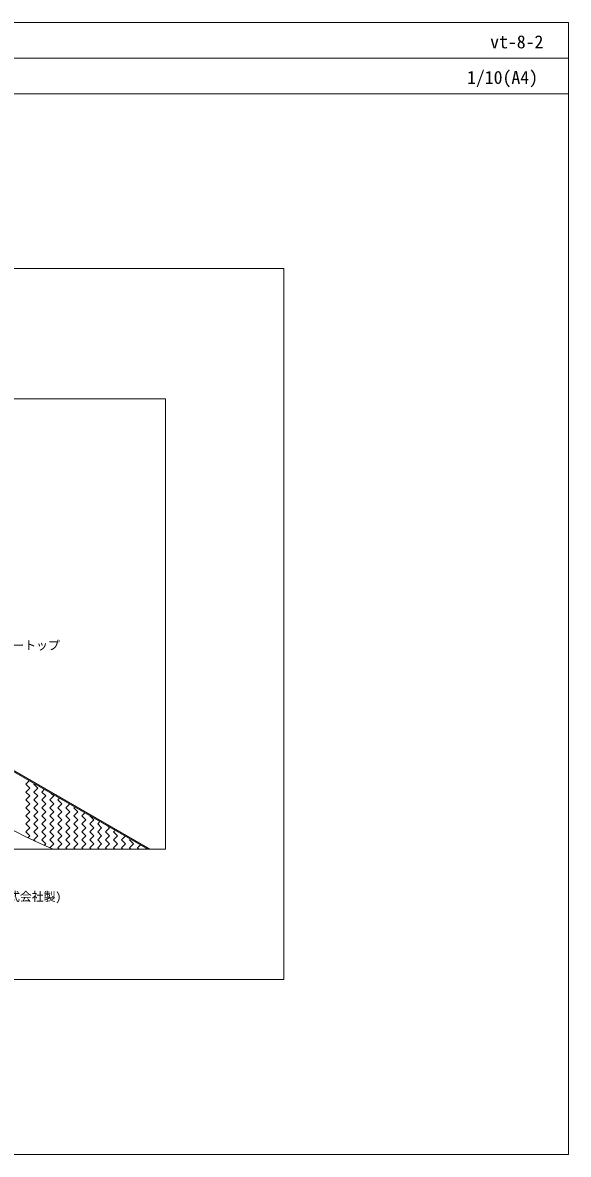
# Model space of a CAD drawing. Units: millimetres, scale not verified. Extents: x -1380 to 1380, y -955 to 955.
# Drawn here: x 459 to 1380, y -955 to 955 of the extents above; entities that cross this region are included whole.
import ezdxf
from ezdxf.enums import TextEntityAlignment as Align

# ---------------------------------------------------------------- set-up
doc = ezdxf.new("R2010")
doc.units = ezdxf.units.MM
doc.header["$LTSCALE"] = 3
for name, color, linetype, lineweight in [('0-0_0', 7, 'Continuous', 18), ('0-1_WAKU', 7, 'Continuous', 18), ('0-4_BOUSUI', 1, 'Continuous', 18), ('0-5_MOJI', 7, 'Continuous', 18), ('0-6_HATCH', 9, 'Continuous', 18)]:
    doc.layers.add(name, color=color, linetype=linetype, lineweight=lineweight)
doc.styles.add('ＭＳ ゴシック', font='')
doc.styles.get('ＭＳ ゴシック').set_extended_font_data('MS Gothic')

msp = doc.modelspace()

# ---------------------------------------------------------------- linework, layer by layer
at = {"layer": '0-0_0'}
msp.add_line((-1380, 895), (1380, 895), dxfattribs=at)
msp.add_lwpolyline([(-900, -660), (900, -660), (900, 540), (-900, 540)], close=True, dxfattribs=at)
at = {"layer": '0-0_0', "lineweight": 9}
msp.add_lwpolyline([(-700, 320), (700, 320), (700, -440), (-700, -440)], close=True, dxfattribs=at)
at = {"layer": '0-1_WAKU'}
for points in [[(1380, 835), (-1380, 835), (-1380, 955), (1380, 955)], [(-1380, -955), (1380, -955), (1380, 955), (-1380, 955)]]:
    msp.add_lwpolyline(points, close=True, dxfattribs=at)
at = {"layer": '0-4_BOUSUI'}
for points in [[(45.256, -138), (97.977, -107.561), (673.777, -440)], [(45.256, -140), (97.977, -109.561), (670.313, -440)]]:
    msp.add_lwpolyline(points, dxfattribs=at)
msp.add_arc((905.696, 490.498), 1010.935, 231.38997, 246.98936, dxfattribs=at)
at = {"layer": '0-6_HATCH'}
for p, q in [((464.543, -329.985), (470.114, -324.415)), ((471.278, -336.721), (464.543, -329.985)), ((464.543, -343.456), (471.278, -336.721)), ((471.278, -350.191), (464.543, -343.456)), ((478.013, -329.985), (478.654, -329.345)), ((484.749, -336.721), (478.013, -329.985)), ((478.013, -343.456), (484.749, -336.721)), ((484.749, -350.191), (478.013, -343.456)), ((491.484, -343.456), (495.733, -339.206)), ((498.219, -350.191), (491.484, -343.456)), ((464.543, -356.926), (471.278, -350.191)), ((471.278, -363.661), (464.543, -356.926)), ((478.013, -356.926), (484.749, -350.191)), ((484.749, -363.661), (478.013, -356.926)), ((491.484, -356.926), (498.219, -350.191)), ((498.219, -363.661), (491.484, -356.926)), ((504.954, -356.926), (511.689, -350.191)), ((511.689, -363.661), (504.954, -356.926)), ((511.689, -350.191), (507.495, -345.997)), ((518.425, -356.926), (521.353, -353.998)), ((525.16, -363.661), (518.425, -356.926)), ((464.543, -370.397), (471.278, -363.661)), ((471.278, -377.132), (464.543, -370.397)), ((464.543, -383.867), (471.278, -377.132)), ((478.013, -370.397), (484.749, -363.661)), ((484.749, -377.132), (478.013, -370.397)), ((478.013, -383.867), (484.749, -377.132)), ((491.484, -370.397), (498.219, -363.661)), ((498.219, -377.132), (491.484, -370.397)), ((491.484, -383.867), (498.219, -377.132)), ((504.954, -370.397), (511.689, -363.661)), ((511.689, -377.132), (504.954, -370.397)), ((504.954, -383.867), (511.689, -377.132)), ((518.425, -370.397), (525.16, -363.661)), ((525.16, -377.132), (518.425, -370.397)), ((518.425, -383.867), (525.16, -377.132)), ((531.895, -370.397), (538.433, -363.859)), ((538.63, -377.132), (531.895, -370.397)), ((531.895, -383.867), (538.63, -377.132)), ((545.365, -370.397), (546.973, -368.789)), ((552.101, -377.132), (545.365, -370.397)), ((545.365, -383.867), (552.101, -377.132)), ((558.836, -383.867), (564.052, -378.65)), ((471.278, -390.602), (464.543, -383.867)), ((464.543, -397.337), (471.278, -390.602)), ((471.278, -404.073), (464.543, -397.337)), ((484.749, -390.602), (478.013, -383.867)), ((478.013, -397.337), (484.749, -390.602)), ((484.749, -404.073), (478.013, -397.337)), ((498.219, -390.602), (491.484, -383.867)), ((491.484, -397.337), (498.219, -390.602)), ((498.219, -404.073), (491.484, -397.337)), ((511.689, -390.602), (504.954, -383.867)), ((504.954, -397.337), (511.689, -390.602)), ((511.689, -404.073), (504.954, -397.337)), ((525.16, -390.602), (518.425, -383.867)), ((518.425, -397.337), (525.16, -390.602)), ((525.16, -404.073), (518.425, -397.337)), ((538.63, -390.602), (531.895, -383.867)), ((531.895, -397.337), (538.63, -390.602)), ((538.63, -404.073), (531.895, -397.337)), ((552.101, -390.602), (545.365, -383.867)), ((545.365, -397.337), (552.101, -390.602)), ((552.101, -404.073), (545.365, -397.337)), ((565.571, -390.602), (558.836, -383.867)), ((558.836, -397.337), (565.571, -390.602)), ((565.571, -404.073), (558.836, -397.337)), ((572.306, -383.867), (572.592, -383.581)), ((579.041, -390.602), (572.306, -383.867)), ((572.306, -397.337), (579.041, -390.602)), ((579.041, -404.073), (572.306, -397.337)), ((585.777, -397.337), (589.672, -393.442)), ((592.512, -404.073), (585.777, -397.337)), ((464.543, -410.808), (471.278, -404.073)), ((471.278, -417.543), (464.543, -410.808)), ((468.033, -420.788), (471.278, -417.543)), ((478.013, -410.808), (484.749, -404.073)), ((484.749, -417.543), (478.013, -410.808)), ((478.013, -424.278), (484.749, -417.543)), ((491.484, -410.808), (498.219, -404.073)), ((498.219, -417.543), (491.484, -410.808)), ((491.484, -424.278), (498.219, -417.543)), ((504.954, -410.808), (511.689, -404.073)), ((511.689, -417.543), (504.954, -410.808)), ((504.954, -424.278), (511.689, -417.543)), ((518.425, -410.808), (525.16, -404.073)), ((525.16, -417.543), (518.425, -410.808)), ((518.425, -424.278), (525.16, -417.543)), ((531.895, -410.808), (538.63, -404.073)), ((538.63, -417.543), (531.895, -410.808)), ((531.895, -424.278), (538.63, -417.543)), ((545.365, -410.808), (552.101, -404.073)), ((552.101, -417.543), (545.365, -410.808)), ((545.365, -424.278), (552.101, -417.543)), ((558.836, -410.808), (565.571, -404.073)), ((565.571, -417.543), (558.836, -410.808)), ((558.836, -424.278), (565.571, -417.543)), ((572.306, -410.808), (579.041, -404.073)), ((579.041, -417.543), (572.306, -410.808)), ((572.306, -424.278), (579.041, -417.543)), ((585.777, -410.808), (592.512, -404.073)), ((592.512, -417.543), (585.777, -410.808)), ((585.777, -424.278), (592.512, -417.543)), ((599.247, -410.808), (605.982, -404.073)), ((605.982, -417.543), (599.247, -410.808)), ((599.247, -424.278), (605.982, -417.543)), ((605.982, -404.073), (603.109, -401.2)), ((612.717, -410.808), (615.292, -408.233)), ((619.452, -417.543), (612.717, -410.808)), ((612.717, -424.278), (619.452, -417.543)), ((626.188, -424.278), (632.372, -418.094)), ((480.326, -426.591), (478.013, -424.278)), ((498.219, -431.013), (491.484, -424.278)), ((495.677, -433.556), (498.219, -431.013)), ((511.689, -431.013), (504.954, -424.278)), ((505.046, -437.657), (511.689, -431.013)), ((525.16, -431.013), (518.425, -424.278)), ((518.425, -437.749), (525.16, -431.013)), ((520.676, -440), (518.425, -437.749)), ((538.63, -431.013), (531.895, -424.278)), ((531.895, -437.749), (538.63, -431.013)), ((534.146, -440), (531.895, -437.749)), ((552.101, -431.013), (545.365, -424.278)), ((545.365, -437.749), (552.101, -431.013)), ((547.617, -440), (545.365, -437.749)), ((565.571, -431.013), (558.836, -424.278)), ((558.836, -437.749), (565.571, -431.013)), ((561.087, -440), (558.836, -437.749)), ((579.041, -431.013), (572.306, -424.278)), ((572.306, -437.749), (579.041, -431.013)), ((574.558, -440), (572.306, -437.749)), ((592.512, -431.013), (585.777, -424.278)), ((585.777, -437.749), (592.512, -431.013)), ((588.028, -440), (585.777, -437.749)), ((605.982, -431.013), (599.247, -424.278)), ((599.247, -437.749), (605.982, -431.013)), ((601.498, -440), (599.247, -437.749)), ((619.452, -431.013), (612.717, -424.278)), ((612.717, -437.749), (619.452, -431.013)), ((614.969, -440), (612.717, -437.749)), ((632.923, -431.013), (626.188, -424.278)), ((626.188, -437.749), (632.923, -431.013)), ((628.439, -440), (626.188, -437.749)), ((639.658, -424.278), (640.911, -423.025)), ((646.393, -431.013), (639.658, -424.278)), ((639.658, -437.749), (646.393, -431.013)), ((641.91, -440), (639.658, -437.749)), ((653.128, -437.749), (657.991, -432.886)), ((655.38, -440), (653.128, -437.749)), ((668.85, -440), (666.852, -438.002))]:
    msp.add_line(p, q, dxfattribs=at)

# ---------------------------------------------------------------- texts
at = {"layer": '0-1_WAKU', "style": 'ＭＳ ゴシック'}
for s, p in [('vt-8-2', (1248.046, 905)), ('1/10(A4)', (1209.061, 845))]:
    msp.add_text(s, height=21.99, dxfattribs=at).set_placement(p, align=Align.BOTTOM_LEFT)
at = {"layer": '0-5_MOJI', "style": 'ＭＳ ゴシック'}
for s, p in [('ビュートップ', (401.87, -107.757)), ('塩ビシート防水専用鋳鉄製ドレン(製造メーカー：第一機材株式会社製)', (-115.266, -531.785))]:
    msp.add_text(s, height=14.66, dxfattribs=at).set_placement(p, align=Align.BOTTOM_LEFT)

doc.saveas('drawing.dxf')
